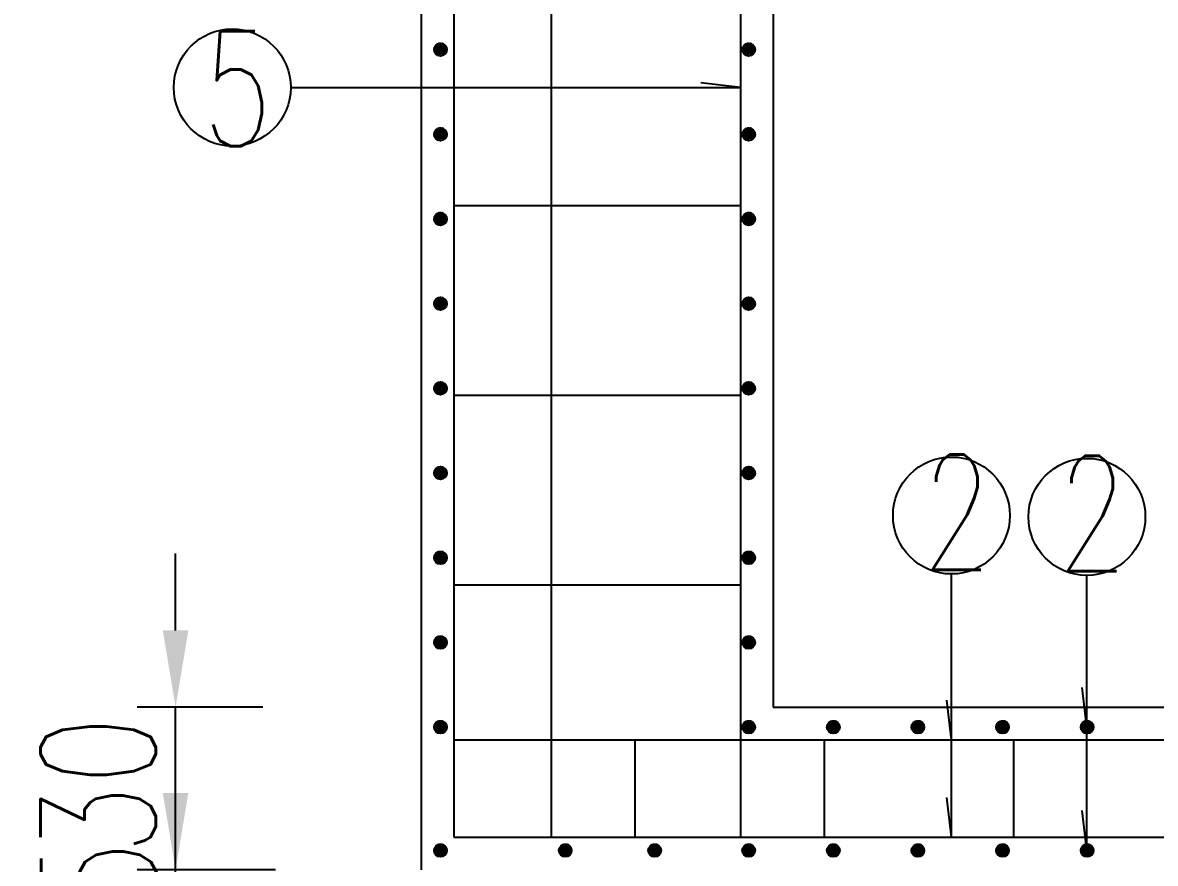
# Model space of a CAD drawing. Extents: x 5781 to 12795, y 1434 to 2653.
# Drawn here: x 8677.9 to 8707.39, y 1995.6 to 2017.48 of the extents above; entities that cross this region are included whole.
import ezdxf

# ---------------------------------------------------------------- set-up
doc = ezdxf.new("R2010")
doc.units = 0
doc.header["$LTSCALE"] = 5
doc.header["$PDMODE"] = 32
doc.header["$PDSIZE"] = 0.3
doc.layers.get('0').update_dxf_attribs({"linetype": 'CONTINUOUS'})
doc.layers.get('Defpoints').update_dxf_attribs({"linetype": 'CONTINUOUS'})
for name, color, linetype in [('尺寸标注', 4, 'CONTINUOUS'), ('文字字符', 7, 'CONTINUOUS'), ('补充', 1, 'CONTINUOUS')]:
    doc.layers.add(name, color=color, linetype=linetype)
doc.styles.get("Standard").update_dxf_attribs({"font": 'simplex1.shx', "width": 0.7, "bigfont": 'hztxt.shx'})
doc.dimstyles.new('比例1：25', dxfattribs={"dimtxt": 3, "dimasz": 2, "dimexe": 1, "dimexo": 1, "dimgap": 0.5, "dimtad": 1, "dimlfac": 2.5, "dimzin": 13, "dimdsep": 46, "dimtxsty": 'Standard', "dimcen": -0.09, "dimclrd": 256, "dimclre": 256, "dimclrt": 7, "dimaunit": 1, "dimadec": 0, "dimazin": 0, "dimtfac": 0.0005, "dimtix": 1, "dimtmove": 2, "dimatfit": 3, "dimfxl": 0, "dimtolj": 1, "dimtzin": 13, "dimarcsym": 0})

# ---------------------------------------------------------------- blocks, each defined once
blk = doc.blocks.new('*D1140')
at = {"layer": 'Defpoints', "color": 0, "ltscale": 0.5}
for p in [(8681.877, 1999.662), (8685.151, 1999.662), (8685.151, 1995.434)]:
    blk.add_point(p, dxfattribs=at)
at = {"layer": '尺寸标注', "lineweight": -2, "ltscale": 0.5}
for p, q in [((8681.877, 2001.662), (8681.877, 2003.662)), ((8684.151, 1999.662), (8680.877, 1999.662)), ((8681.877, 1995.434), (8681.877, 1999.662)), ((8684.151, 1995.434), (8680.877, 1995.434)), ((8681.877, 1993.434), (8681.877, 1991.434))]:
    blk.add_line(p, q, dxfattribs=at)
at = {"layer": '尺寸标注', "ltscale": 0.5}
for points in [[(8681.544, 2001.662), (8682.21, 2001.662), (8681.877, 1999.662)], [(8681.544, 1993.434), (8682.21, 1993.434), (8681.877, 1995.434)]]:
    blk.add_solid(points, dxfattribs=at)
at = {"layer": '尺寸标注', "color": 7, "ltscale": 0.5, "insert": (8679.864, 1997.634), "char_height": 3, "attachment_point": 5, "rotation": 90}
blk.add_mtext('\\A1;30', dxfattribs=at)
blk = doc.blocks.new('*D1141')
at = {"layer": 'Defpoints', "color": 0, "ltscale": 0.5}
for p in [(8681.877, 1995.434), (8685.479, 1995.434), (8685.479, 1993.32)]:
    blk.add_point(p, dxfattribs=at)
at = {"layer": '尺寸标注', "lineweight": -2, "ltscale": 0.5}
for p, q in [((8681.877, 1997.434), (8681.877, 1999.434)), ((8684.479, 1995.434), (8680.877, 1995.434)), ((8681.877, 1993.32), (8681.877, 1995.434)), ((8684.479, 1993.32), (8680.877, 1993.32)), ((8681.877, 1991.32), (8681.877, 1989.32))]:
    blk.add_line(p, q, dxfattribs=at)
at = {"layer": '尺寸标注', "ltscale": 0.5}
for points in [[(8681.544, 1997.434), (8682.21, 1997.434), (8681.877, 1995.434)], [(8681.544, 1991.32), (8682.21, 1991.32), (8681.877, 1993.32)]]:
    blk.add_solid(points, dxfattribs=at)
at = {"layer": '尺寸标注', "color": 7, "ltscale": 0.5, "insert": (8679.877, 1994.377), "char_height": 3, "attachment_point": 5, "rotation": 90}
blk.add_mtext('\\A1;15', dxfattribs=at)

msp = doc.modelspace()

# ---------------------------------------------------------------- hatches: boundary and pattern name
h = msp.add_hatch()
h.set_pattern_fill('EARTH', color=3, scale=0.112752, style=0)
h.set_pattern_definition([(180, (10196.23928, 2357.2073), (-0.02818791946, -0.02818791946), [0.0281879195, -0.0281879195]), (180, (10196.23928, 2357.19673), (-0.02818791946, -0.02818791946), [0.0281879195, -0.0281879195]), (180, (10196.23928, 2357.18616), (-0.02818791946, -0.02818791946), [0.0281879195, -0.0281879195]), (270, (10196.235756, 2357.182636), (0.02818791946, -0.02818791946), [0.0281879195, -0.0281879195]), (270, (10196.225185, 2357.182636), (0.02818791946, -0.02818791946), [0.0281879195, -0.0281879195]), (270, (10196.214615, 2357.182636), (0.02818791946, -0.02818791946), [0.0281879195, -0.0281879195])])
h.paths.add_polyline_path([(8688.6696, 2016.6431), (8688.7933, 2016.6431), (8688.7933, 2016.9386, 0.4474167), (8688.6078, 2016.7728, 0.2262272)])
h.paths.add_polyline_path([(8688.7933, 2016.6431), (8688.8797, 2016.6431, 0.2262272), (8688.9415, 2016.7728, 0.3817721), (8688.7933, 2016.9386)])
h = msp.add_hatch()
h.set_pattern_fill('BRICK', color=3, scale=0.451007, style=0)
h.set_pattern_definition([(180, (14700.51373, 3378.86266), (0, -0.1127516779), []), (270, (14700.51373, 3378.86266), (0.225503356, -1e-17), [0.112751678, -0.112751678]), (270, (14700.40097, 3378.86266), (0.225503356, -1e-17), [-0.112751678, 0.112751678])])
h.paths.add_polyline_path([(8688.9415, 2016.7728, 1.0000006), (8688.6078, 2016.7728, 1.0000006)])
h = msp.add_hatch()
h.set_pattern_fill('EARTH', color=3, scale=0.112752, style=0)
h.set_pattern_definition([(180, (10204.262937, 2357.2073), (-0.02818791946, -0.02818791946), [0.0281879195, -0.0281879195]), (180, (10204.262937, 2357.19673), (-0.02818791946, -0.02818791946), [0.0281879195, -0.0281879195]), (180, (10204.262937, 2357.18616), (-0.02818791946, -0.02818791946), [0.0281879195, -0.0281879195]), (270, (10204.259414, 2357.182636), (0.02818791946, -0.02818791946), [0.0281879195, -0.0281879195]), (270, (10204.248843, 2357.182636), (0.02818791946, -0.02818791946), [0.0281879195, -0.0281879195]), (270, (10204.238273, 2357.182636), (0.02818791946, -0.02818791946), [0.0281879195, -0.0281879195])])
h.paths.add_polyline_path([(8696.6933, 2016.6431), (8696.817, 2016.6431), (8696.817, 2016.9386, 0.4474167), (8696.6315, 2016.7728, 0.2262272)])
h.paths.add_polyline_path([(8696.817, 2016.6431), (8696.9034, 2016.6431, 0.2262272), (8696.9652, 2016.7728, 0.3817721), (8696.817, 2016.9386)])
h = msp.add_hatch()
h.set_pattern_fill('BRICK', color=3, scale=0.451007, style=0)
h.set_pattern_definition([(180, (14708.53738, 3378.86266), (0, -0.1127516779), []), (270, (14708.53738, 3378.86266), (0.225503356, -1e-17), [0.112751678, -0.112751678]), (270, (14708.42463, 3378.86266), (0.225503356, -1e-17), [-0.112751678, 0.112751678])])
h.paths.add_polyline_path([(8696.9652, 2016.7728, 1.0000006), (8696.6315, 2016.7728, 1.0000006)])
h = msp.add_hatch()
h.set_pattern_fill('EARTH', color=3, scale=0.112752, style=0)
h.set_pattern_definition([(180, (10196.23928, 2355.00371), (-0.02818791946, -0.02818791946), [0.0281879195, -0.0281879195]), (180, (10196.23928, 2354.99314), (-0.02818791946, -0.02818791946), [0.0281879195, -0.0281879195]), (180, (10196.23928, 2354.98257), (-0.02818791946, -0.02818791946), [0.0281879195, -0.0281879195]), (270, (10196.235756, 2354.979045), (0.02818791946, -0.02818791946), [0.0281879195, -0.0281879195]), (270, (10196.225185, 2354.979045), (0.02818791946, -0.02818791946), [0.0281879195, -0.0281879195]), (270, (10196.214615, 2354.979045), (0.02818791946, -0.02818791946), [0.0281879195, -0.0281879195])])
h.paths.add_polyline_path([(8688.6696, 2014.4395), (8688.7933, 2014.4395), (8688.7933, 2014.735, 0.4474167), (8688.6078, 2014.5692, 0.2262272)])
h.paths.add_polyline_path([(8688.7933, 2014.4395), (8688.8797, 2014.4395, 0.2262272), (8688.9415, 2014.5692, 0.3817721), (8688.7933, 2014.735)])
h = msp.add_hatch()
h.set_pattern_fill('BRICK', color=3, scale=0.451007, style=0)
h.set_pattern_definition([(180, (14700.51373, 3376.65907), (0, -0.1127516779), []), (270, (14700.51373, 3376.65907), (0.225503356, -1e-17), [0.112751678, -0.112751678]), (270, (14700.40097, 3376.65907), (0.225503356, -1e-17), [-0.112751678, 0.112751678])])
h.paths.add_polyline_path([(8688.9415, 2014.5692, 1.0000006), (8688.6078, 2014.5692, 1.0000006)])
h = msp.add_hatch()
h.set_pattern_fill('EARTH', color=3, scale=0.112752, style=0)
h.set_pattern_definition([(180, (10204.262937, 2355.00371), (-0.02818791946, -0.02818791946), [0.0281879195, -0.0281879195]), (180, (10204.262937, 2354.99314), (-0.02818791946, -0.02818791946), [0.0281879195, -0.0281879195]), (180, (10204.262937, 2354.98257), (-0.02818791946, -0.02818791946), [0.0281879195, -0.0281879195]), (270, (10204.259414, 2354.979045), (0.02818791946, -0.02818791946), [0.0281879195, -0.0281879195]), (270, (10204.248843, 2354.979045), (0.02818791946, -0.02818791946), [0.0281879195, -0.0281879195]), (270, (10204.238273, 2354.979045), (0.02818791946, -0.02818791946), [0.0281879195, -0.0281879195])])
h.paths.add_polyline_path([(8696.6933, 2014.4395), (8696.817, 2014.4395), (8696.817, 2014.735, 0.4474167), (8696.6315, 2014.5692, 0.2262272)])
h.paths.add_polyline_path([(8696.817, 2014.4395), (8696.9034, 2014.4395, 0.2262272), (8696.9652, 2014.5692, 0.3817721), (8696.817, 2014.735)])
h = msp.add_hatch()
h.set_pattern_fill('BRICK', color=3, scale=0.451007, style=0)
h.set_pattern_definition([(180, (14708.53738, 3376.65907), (0, -0.1127516779), []), (270, (14708.53738, 3376.65907), (0.225503356, -1e-17), [0.112751678, -0.112751678]), (270, (14708.42463, 3376.65907), (0.225503356, -1e-17), [-0.112751678, 0.112751678])])
h.paths.add_polyline_path([(8696.9652, 2014.5692, 1.0000006), (8696.6315, 2014.5692, 1.0000006)])
h = msp.add_hatch()
h.set_pattern_fill('EARTH', color=3, scale=0.112752, style=0)
h.set_pattern_definition([(180, (10196.23928, 2352.80012), (-0.02818791946, -0.02818791946), [0.0281879195, -0.0281879195]), (180, (10196.23928, 2352.789549), (-0.02818791946, -0.02818791946), [0.0281879195, -0.0281879195]), (180, (10196.23928, 2352.778978), (-0.02818791946, -0.02818791946), [0.0281879195, -0.0281879195]), (270, (10196.235756, 2352.775455), (0.02818791946, -0.02818791946), [0.0281879195, -0.0281879195]), (270, (10196.225185, 2352.775455), (0.02818791946, -0.02818791946), [0.0281879195, -0.0281879195]), (270, (10196.214615, 2352.775455), (0.02818791946, -0.02818791946), [0.0281879195, -0.0281879195])])
h.paths.add_polyline_path([(8688.6696, 2012.2359), (8688.7933, 2012.2359), (8688.7933, 2012.5314, 0.4474167), (8688.6078, 2012.3656, 0.2262272)])
h.paths.add_polyline_path([(8688.7933, 2012.2359), (8688.8797, 2012.2359, 0.2262272), (8688.9415, 2012.3656, 0.3817721), (8688.7933, 2012.5314)])
h = msp.add_hatch()
h.set_pattern_fill('BRICK', color=3, scale=0.451007, style=0)
h.set_pattern_definition([(180, (14700.51373, 3374.45547), (0, -0.1127516779), []), (270, (14700.51373, 3374.45547), (0.225503356, -1e-17), [0.112751678, -0.112751678]), (270, (14700.40097, 3374.45547), (0.225503356, -1e-17), [-0.112751678, 0.112751678])])
h.paths.add_polyline_path([(8688.9415, 2012.3656, 1.0000006), (8688.6078, 2012.3656, 1.0000006)])
h = msp.add_hatch()
h.set_pattern_fill('EARTH', color=3, scale=0.112752, style=0)
h.set_pattern_definition([(180, (10204.262937, 2352.80012), (-0.02818791946, -0.02818791946), [0.0281879195, -0.0281879195]), (180, (10204.262937, 2352.789549), (-0.02818791946, -0.02818791946), [0.0281879195, -0.0281879195]), (180, (10204.262937, 2352.778978), (-0.02818791946, -0.02818791946), [0.0281879195, -0.0281879195]), (270, (10204.259414, 2352.775455), (0.02818791946, -0.02818791946), [0.0281879195, -0.0281879195]), (270, (10204.248843, 2352.775455), (0.02818791946, -0.02818791946), [0.0281879195, -0.0281879195]), (270, (10204.238273, 2352.775455), (0.02818791946, -0.02818791946), [0.0281879195, -0.0281879195])])
h.paths.add_polyline_path([(8696.6933, 2012.2359), (8696.817, 2012.2359), (8696.817, 2012.5314, 0.4474167), (8696.6315, 2012.3656, 0.2262272)])
h.paths.add_polyline_path([(8696.817, 2012.2359), (8696.9034, 2012.2359, 0.2262272), (8696.9652, 2012.3656, 0.3817721), (8696.817, 2012.5314)])
h = msp.add_hatch()
h.set_pattern_fill('BRICK', color=3, scale=0.451007, style=0)
h.set_pattern_definition([(180, (14708.53738, 3374.45547), (0, -0.1127516779), []), (270, (14708.53738, 3374.45547), (0.225503356, -1e-17), [0.112751678, -0.112751678]), (270, (14708.42463, 3374.45547), (0.225503356, -1e-17), [-0.112751678, 0.112751678])])
h.paths.add_polyline_path([(8696.9652, 2012.3656, 1.0000006), (8696.6315, 2012.3656, 1.0000006)])
h = msp.add_hatch()
h.set_pattern_fill('EARTH', color=3, scale=0.112752, style=0)
h.set_pattern_definition([(180, (10196.23928, 2350.596528), (-0.02818791946, -0.02818791946), [0.0281879195, -0.0281879195]), (180, (10196.23928, 2350.585958), (-0.02818791946, -0.02818791946), [0.0281879195, -0.0281879195]), (180, (10196.23928, 2350.575387), (-0.02818791946, -0.02818791946), [0.0281879195, -0.0281879195]), (270, (10196.235756, 2350.571864), (0.02818791946, -0.02818791946), [0.0281879195, -0.0281879195]), (270, (10196.225185, 2350.571864), (0.02818791946, -0.02818791946), [0.0281879195, -0.0281879195]), (270, (10196.214615, 2350.571864), (0.02818791946, -0.02818791946), [0.0281879195, -0.0281879195])])
h.paths.add_polyline_path([(8688.6696, 2010.0323), (8688.7933, 2010.0323), (8688.7933, 2010.3278, 0.4474167), (8688.6078, 2010.162, 0.2262272)])
h.paths.add_polyline_path([(8688.7933, 2010.0323), (8688.8797, 2010.0323, 0.2262272), (8688.9415, 2010.162, 0.3817721), (8688.7933, 2010.3278)])
h = msp.add_hatch()
h.set_pattern_fill('BRICK', color=3, scale=0.451007, style=0)
h.set_pattern_definition([(180, (14700.51373, 3372.25188), (0, -0.1127516779), []), (270, (14700.51373, 3372.25188), (0.225503356, -1e-17), [0.112751678, -0.112751678]), (270, (14700.40097, 3372.25188), (0.225503356, -1e-17), [-0.112751678, 0.112751678])])
h.paths.add_polyline_path([(8688.9415, 2010.162, 1.0000006), (8688.6078, 2010.162, 1.0000006)])
h = msp.add_hatch()
h.set_pattern_fill('EARTH', color=3, scale=0.112752, style=0)
h.set_pattern_definition([(180, (10204.262937, 2350.596528), (-0.02818791946, -0.02818791946), [0.0281879195, -0.0281879195]), (180, (10204.262937, 2350.585958), (-0.02818791946, -0.02818791946), [0.0281879195, -0.0281879195]), (180, (10204.262937, 2350.575387), (-0.02818791946, -0.02818791946), [0.0281879195, -0.0281879195]), (270, (10204.259414, 2350.571864), (0.02818791946, -0.02818791946), [0.0281879195, -0.0281879195]), (270, (10204.248843, 2350.571864), (0.02818791946, -0.02818791946), [0.0281879195, -0.0281879195]), (270, (10204.238273, 2350.571864), (0.02818791946, -0.02818791946), [0.0281879195, -0.0281879195])])
h.paths.add_polyline_path([(8696.6933, 2010.0323), (8696.817, 2010.0323), (8696.817, 2010.3278, 0.4474167), (8696.6315, 2010.162, 0.2262272)])
h.paths.add_polyline_path([(8696.817, 2010.0323), (8696.9034, 2010.0323, 0.2262272), (8696.9652, 2010.162, 0.3817721), (8696.817, 2010.3278)])
h = msp.add_hatch()
h.set_pattern_fill('BRICK', color=3, scale=0.451007, style=0)
h.set_pattern_definition([(180, (14708.53738, 3372.25188), (0, -0.1127516779), []), (270, (14708.53738, 3372.25188), (0.225503356, -1e-17), [0.112751678, -0.112751678]), (270, (14708.42463, 3372.25188), (0.225503356, -1e-17), [-0.112751678, 0.112751678])])
h.paths.add_polyline_path([(8696.9652, 2010.162, 1.0000006), (8696.6315, 2010.162, 1.0000006)])
h = msp.add_hatch()
h.set_pattern_fill('EARTH', color=3, scale=0.112752, style=0)
h.set_pattern_definition([(180, (10196.23928, 2348.392938), (-0.02818791946, -0.02818791946), [0.0281879195, -0.0281879195]), (180, (10196.23928, 2348.382367), (-0.02818791946, -0.02818791946), [0.0281879195, -0.0281879195]), (180, (10196.23928, 2348.371797), (-0.02818791946, -0.02818791946), [0.0281879195, -0.0281879195]), (270, (10196.235756, 2348.368273), (0.02818791946, -0.02818791946), [0.0281879195, -0.0281879195]), (270, (10196.225185, 2348.368273), (0.02818791946, -0.02818791946), [0.0281879195, -0.0281879195]), (270, (10196.214615, 2348.368273), (0.02818791946, -0.02818791946), [0.0281879195, -0.0281879195])])
h.paths.add_polyline_path([(8688.6696, 2007.8287), (8688.7933, 2007.8287), (8688.7933, 2008.1242, 0.4474167), (8688.6078, 2007.9584, 0.2262272)])
h.paths.add_polyline_path([(8688.7933, 2007.8287), (8688.8797, 2007.8287, 0.2262272), (8688.9415, 2007.9584, 0.3817721), (8688.7933, 2008.1242)])
h = msp.add_hatch()
h.set_pattern_fill('BRICK', color=3, scale=0.451007, style=0)
h.set_pattern_definition([(180, (14700.51373, 3370.04829), (0, -0.1127516779), []), (270, (14700.51373, 3370.0483), (0.225503356, -1e-17), [0.112751678, -0.112751678]), (270, (14700.40097, 3370.0483), (0.225503356, -1e-17), [-0.112751678, 0.112751678])])
h.paths.add_polyline_path([(8688.9415, 2007.9584, 1.0000006), (8688.6078, 2007.9584, 1.0000006)])
h = msp.add_hatch()
h.set_pattern_fill('EARTH', color=3, scale=0.112752, style=0)
h.set_pattern_definition([(180, (10204.262937, 2348.392938), (-0.02818791946, -0.02818791946), [0.0281879195, -0.0281879195]), (180, (10204.262937, 2348.382367), (-0.02818791946, -0.02818791946), [0.0281879195, -0.0281879195]), (180, (10204.262937, 2348.371797), (-0.02818791946, -0.02818791946), [0.0281879195, -0.0281879195]), (270, (10204.259414, 2348.368273), (0.02818791946, -0.02818791946), [0.0281879195, -0.0281879195]), (270, (10204.248843, 2348.368273), (0.02818791946, -0.02818791946), [0.0281879195, -0.0281879195]), (270, (10204.238273, 2348.368273), (0.02818791946, -0.02818791946), [0.0281879195, -0.0281879195])])
h.paths.add_polyline_path([(8696.6933, 2007.8287), (8696.817, 2007.8287), (8696.817, 2008.1242, 0.4474167), (8696.6315, 2007.9584, 0.2262272)])
h.paths.add_polyline_path([(8696.817, 2007.8287), (8696.9034, 2007.8287, 0.2262272), (8696.9652, 2007.9584, 0.3817721), (8696.817, 2008.1242)])
h = msp.add_hatch()
h.set_pattern_fill('BRICK', color=3, scale=0.451007, style=0)
h.set_pattern_definition([(180, (14708.53738, 3370.04829), (0, -0.1127516779), []), (270, (14708.53738, 3370.0483), (0.225503356, -1e-17), [0.112751678, -0.112751678]), (270, (14708.42463, 3370.0483), (0.225503356, -1e-17), [-0.112751678, 0.112751678])])
h.paths.add_polyline_path([(8696.9652, 2007.9584, 1.0000006), (8696.6315, 2007.9584, 1.0000006)])
h = msp.add_hatch()
h.set_pattern_fill('EARTH', color=3, scale=0.112752, style=0)
h.set_pattern_definition([(180, (10196.23928, 2346.189347), (-0.02818791946, -0.02818791946), [0.0281879195, -0.0281879195]), (180, (10196.23928, 2346.178777), (-0.02818791946, -0.02818791946), [0.0281879195, -0.0281879195]), (180, (10196.23928, 2346.168206), (-0.02818791946, -0.02818791946), [0.0281879195, -0.0281879195]), (270, (10196.235756, 2346.164683), (0.02818791946, -0.02818791946), [0.0281879195, -0.0281879195]), (270, (10196.225185, 2346.164683), (0.02818791946, -0.02818791946), [0.0281879195, -0.0281879195]), (270, (10196.214615, 2346.164683), (0.02818791946, -0.02818791946), [0.0281879195, -0.0281879195])])
h.paths.add_polyline_path([(8688.6696, 2005.6252), (8688.7933, 2005.6252), (8688.7933, 2005.9207, 0.4474167), (8688.6078, 2005.7548, 0.2262272)])
h.paths.add_polyline_path([(8688.7933, 2005.6252), (8688.8797, 2005.6252, 0.2262272), (8688.9415, 2005.7548, 0.3817721), (8688.7933, 2005.9207)])
h = msp.add_hatch()
h.set_pattern_fill('BRICK', color=3, scale=0.451007, style=0)
h.set_pattern_definition([(180, (14700.51373, 3367.8447), (0, -0.1127516779), []), (270, (14700.51373, 3367.8447), (0.225503356, -1e-17), [0.112751678, -0.112751678]), (270, (14700.40097, 3367.8447), (0.225503356, -1e-17), [-0.112751678, 0.112751678])])
h.paths.add_polyline_path([(8688.9415, 2005.7548, 1.0000006), (8688.6078, 2005.7548, 1.0000006)])
h = msp.add_hatch()
h.set_pattern_fill('EARTH', color=3, scale=0.112752, style=0)
h.set_pattern_definition([(180, (10204.262937, 2346.189347), (-0.02818791946, -0.02818791946), [0.0281879195, -0.0281879195]), (180, (10204.262937, 2346.178777), (-0.02818791946, -0.02818791946), [0.0281879195, -0.0281879195]), (180, (10204.262937, 2346.168206), (-0.02818791946, -0.02818791946), [0.0281879195, -0.0281879195]), (270, (10204.259414, 2346.164683), (0.02818791946, -0.02818791946), [0.0281879195, -0.0281879195]), (270, (10204.248843, 2346.164683), (0.02818791946, -0.02818791946), [0.0281879195, -0.0281879195]), (270, (10204.238273, 2346.164683), (0.02818791946, -0.02818791946), [0.0281879195, -0.0281879195])])
h.paths.add_polyline_path([(8696.6933, 2005.6252), (8696.817, 2005.6252), (8696.817, 2005.9207, 0.4474167), (8696.6315, 2005.7548, 0.2262272)])
h.paths.add_polyline_path([(8696.817, 2005.6252), (8696.9034, 2005.6252, 0.2262272), (8696.9652, 2005.7548, 0.3817721), (8696.817, 2005.9207)])
h = msp.add_hatch()
h.set_pattern_fill('BRICK', color=3, scale=0.451007, style=0)
h.set_pattern_definition([(180, (14708.53738, 3367.8447), (0, -0.1127516779), []), (270, (14708.53738, 3367.8447), (0.225503356, -1e-17), [0.112751678, -0.112751678]), (270, (14708.42463, 3367.8447), (0.225503356, -1e-17), [-0.112751678, 0.112751678])])
h.paths.add_polyline_path([(8696.9652, 2005.7548, 1.0000006), (8696.6315, 2005.7548, 1.0000006)])
h = msp.add_hatch()
h.set_pattern_fill('EARTH', color=3, scale=0.112752, style=0)
h.set_pattern_definition([(180, (10196.23928, 2343.985757), (-0.02818791946, -0.02818791946), [0.0281879195, -0.0281879195]), (180, (10196.23928, 2343.975186), (-0.02818791946, -0.02818791946), [0.0281879195, -0.0281879195]), (180, (10196.23928, 2343.964616), (-0.02818791946, -0.02818791946), [0.0281879195, -0.0281879195]), (270, (10196.235756, 2343.961092), (0.02818791946, -0.02818791946), [0.0281879195, -0.0281879195]), (270, (10196.225185, 2343.961092), (0.02818791946, -0.02818791946), [0.0281879195, -0.0281879195]), (270, (10196.214615, 2343.961092), (0.02818791946, -0.02818791946), [0.0281879195, -0.0281879195])])
h.paths.add_polyline_path([(8688.6696, 2003.4216), (8688.7933, 2003.4216), (8688.7933, 2003.7171, 0.4474167), (8688.6078, 2003.5512, 0.2262272)])
h.paths.add_polyline_path([(8688.7933, 2003.4216), (8688.8797, 2003.4216, 0.2262272), (8688.9415, 2003.5512, 0.3817721), (8688.7933, 2003.7171)])
h = msp.add_hatch()
h.set_pattern_fill('BRICK', color=3, scale=0.451007, style=0)
h.set_pattern_definition([(180, (14700.51373, 3365.64111), (0, -0.1127516779), []), (270, (14700.51373, 3365.64111), (0.225503356, -1e-17), [0.112751678, -0.112751678]), (270, (14700.40097, 3365.64111), (0.225503356, -1e-17), [-0.112751678, 0.112751678])])
h.paths.add_polyline_path([(8688.9415, 2003.5512, 1.0000006), (8688.6078, 2003.5512, 1.0000006)])
h = msp.add_hatch()
h.set_pattern_fill('EARTH', color=3, scale=0.112752, style=0)
h.set_pattern_definition([(180, (10204.262937, 2343.985757), (-0.02818791946, -0.02818791946), [0.0281879195, -0.0281879195]), (180, (10204.262937, 2343.975186), (-0.02818791946, -0.02818791946), [0.0281879195, -0.0281879195]), (180, (10204.262937, 2343.964616), (-0.02818791946, -0.02818791946), [0.0281879195, -0.0281879195]), (270, (10204.259414, 2343.961092), (0.02818791946, -0.02818791946), [0.0281879195, -0.0281879195]), (270, (10204.248843, 2343.961092), (0.02818791946, -0.02818791946), [0.0281879195, -0.0281879195]), (270, (10204.238273, 2343.961092), (0.02818791946, -0.02818791946), [0.0281879195, -0.0281879195])])
h.paths.add_polyline_path([(8696.6933, 2003.4216), (8696.817, 2003.4216), (8696.817, 2003.7171, 0.4474167), (8696.6315, 2003.5512, 0.2262272)])
h.paths.add_polyline_path([(8696.817, 2003.4216), (8696.9034, 2003.4216, 0.2262272), (8696.9652, 2003.5512, 0.3817721), (8696.817, 2003.7171)])
h = msp.add_hatch()
h.set_pattern_fill('BRICK', color=3, scale=0.451007, style=0)
h.set_pattern_definition([(180, (14708.53738, 3365.64111), (0, -0.1127516779), []), (270, (14708.53738, 3365.64111), (0.225503356, -1e-17), [0.112751678, -0.112751678]), (270, (14708.42463, 3365.64111), (0.225503356, -1e-17), [-0.112751678, 0.112751678])])
h.paths.add_polyline_path([(8696.9652, 2003.5512, 1.0000006), (8696.6315, 2003.5512, 1.0000006)])
h = msp.add_hatch()
h.set_pattern_fill('EARTH', color=3, scale=0.112752, style=0)
h.set_pattern_definition([(180, (10196.23928, 2341.782166), (-0.02818791946, -0.02818791946), [0.0281879195, -0.0281879195]), (180, (10196.23928, 2341.771595), (-0.02818791946, -0.02818791946), [0.0281879195, -0.0281879195]), (180, (10196.23928, 2341.761025), (-0.02818791946, -0.02818791946), [0.0281879195, -0.0281879195]), (270, (10196.235756, 2341.757502), (0.02818791946, -0.02818791946), [0.0281879195, -0.0281879195]), (270, (10196.225185, 2341.757502), (0.02818791946, -0.02818791946), [0.0281879195, -0.0281879195]), (270, (10196.214615, 2341.757502), (0.02818791946, -0.02818791946), [0.0281879195, -0.0281879195])])
h.paths.add_polyline_path([(8688.6696, 2001.218), (8688.7933, 2001.218), (8688.7933, 2001.5135, 0.4474167), (8688.6078, 2001.3476, 0.2262272)])
h.paths.add_polyline_path([(8688.7933, 2001.218), (8688.8797, 2001.218, 0.2262272), (8688.9415, 2001.3476, 0.3817721), (8688.7933, 2001.5135)])
h = msp.add_hatch()
h.set_pattern_fill('BRICK', color=3, scale=0.451007, style=0)
h.set_pattern_definition([(180, (14700.51373, 3363.43752), (0, -0.1127516779), []), (270, (14700.51373, 3363.43752), (0.225503356, -1e-17), [0.112751678, -0.112751678]), (270, (14700.40097, 3363.43752), (0.225503356, -1e-17), [-0.112751678, 0.112751678])])
h.paths.add_polyline_path([(8688.9415, 2001.3476, 1.0000006), (8688.6078, 2001.3476, 1.0000006)])
h = msp.add_hatch()
h.set_pattern_fill('EARTH', color=3, scale=0.112752, style=0)
h.set_pattern_definition([(180, (10204.262937, 2341.782166), (-0.02818791946, -0.02818791946), [0.0281879195, -0.0281879195]), (180, (10204.262937, 2341.771595), (-0.02818791946, -0.02818791946), [0.0281879195, -0.0281879195]), (180, (10204.262937, 2341.761025), (-0.02818791946, -0.02818791946), [0.0281879195, -0.0281879195]), (270, (10204.259414, 2341.757502), (0.02818791946, -0.02818791946), [0.0281879195, -0.0281879195]), (270, (10204.248843, 2341.757502), (0.02818791946, -0.02818791946), [0.0281879195, -0.0281879195]), (270, (10204.238273, 2341.757502), (0.02818791946, -0.02818791946), [0.0281879195, -0.0281879195])])
h.paths.add_polyline_path([(8696.6933, 2001.218), (8696.817, 2001.218), (8696.817, 2001.5135, 0.4474167), (8696.6315, 2001.3476, 0.2262272)])
h.paths.add_polyline_path([(8696.817, 2001.218), (8696.9034, 2001.218, 0.2262272), (8696.9652, 2001.3476, 0.3817721), (8696.817, 2001.5135)])
h = msp.add_hatch()
h.set_pattern_fill('BRICK', color=3, scale=0.451007, style=0)
h.set_pattern_definition([(180, (14708.53738, 3363.43752), (0, -0.1127516779), []), (270, (14708.53738, 3363.43752), (0.225503356, -1e-17), [0.112751678, -0.112751678]), (270, (14708.42463, 3363.43752), (0.225503356, -1e-17), [-0.112751678, 0.112751678])])
h.paths.add_polyline_path([(8696.9652, 2001.3476, 1.0000006), (8696.6315, 2001.3476, 1.0000006)])
h = msp.add_hatch()
h.set_pattern_fill('EARTH', color=3, scale=0.112752, style=0)
h.set_pattern_definition([(180, (10196.23928, 2339.578575), (-0.02818791946, -0.02818791946), [0.0281879195, -0.0281879195]), (180, (10196.23928, 2339.568005), (-0.02818791946, -0.02818791946), [0.0281879195, -0.0281879195]), (180, (10196.23928, 2339.557434), (-0.02818791946, -0.02818791946), [0.0281879195, -0.0281879195]), (270, (10196.235756, 2339.55391), (0.02818791946, -0.02818791946), [0.0281879195, -0.0281879195]), (270, (10196.225185, 2339.55391), (0.02818791946, -0.02818791946), [0.0281879195, -0.0281879195]), (270, (10196.214615, 2339.55391), (0.02818791946, -0.02818791946), [0.0281879195, -0.0281879195])])
h.paths.add_polyline_path([(8688.6696, 1999.0144), (8688.7933, 1999.0144), (8688.7933, 1999.3099, 0.4474167), (8688.6078, 1999.1441, 0.2262272)])
h.paths.add_polyline_path([(8688.7933, 1999.0144), (8688.8797, 1999.0144, 0.2262272), (8688.9415, 1999.1441, 0.3817721), (8688.7933, 1999.3099)])
h = msp.add_hatch()
h.set_pattern_fill('BRICK', color=3, scale=0.451007, style=0)
h.set_pattern_definition([(180, (14700.51373, 3361.23393), (0, -0.1127516779), []), (270, (14700.51373, 3361.23393), (0.225503356, -1e-17), [0.112751678, -0.112751678]), (270, (14700.40097, 3361.23393), (0.225503356, -1e-17), [-0.112751678, 0.112751678])])
h.paths.add_polyline_path([(8688.9415, 1999.1441, 1.0000006), (8688.6078, 1999.1441, 1.0000006)])
h = msp.add_hatch()
h.set_pattern_fill('EARTH', color=3, scale=0.112752, style=0)
h.set_pattern_definition([(180, (10204.262937, 2339.578575), (-0.02818791946, -0.02818791946), [0.0281879195, -0.0281879195]), (180, (10204.262937, 2339.568005), (-0.02818791946, -0.02818791946), [0.0281879195, -0.0281879195]), (180, (10204.262937, 2339.557434), (-0.02818791946, -0.02818791946), [0.0281879195, -0.0281879195]), (270, (10204.259414, 2339.55391), (0.02818791946, -0.02818791946), [0.0281879195, -0.0281879195]), (270, (10204.248843, 2339.55391), (0.02818791946, -0.02818791946), [0.0281879195, -0.0281879195]), (270, (10204.238273, 2339.55391), (0.02818791946, -0.02818791946), [0.0281879195, -0.0281879195])])
h.paths.add_polyline_path([(8696.6933, 1999.0144), (8696.817, 1999.0144), (8696.817, 1999.3099, 0.4474167), (8696.6315, 1999.1441, 0.2262272)])
h.paths.add_polyline_path([(8696.817, 1999.0144), (8696.9034, 1999.0144, 0.2262272), (8696.9652, 1999.1441, 0.3817721), (8696.817, 1999.3099)])
h = msp.add_hatch()
h.set_pattern_fill('BRICK', color=3, scale=0.451007, style=0)
h.set_pattern_definition([(180, (14708.53738, 3361.23393), (0, -0.1127516779), []), (270, (14708.53738, 3361.23393), (0.225503356, -1e-17), [0.112751678, -0.112751678]), (270, (14708.42463, 3361.23393), (0.225503356, -1e-17), [-0.112751678, 0.112751678])])
h.paths.add_polyline_path([(8696.9652, 1999.1441, 1.0000006), (8696.6315, 1999.1441, 1.0000006)])
h = msp.add_hatch()
h.set_pattern_fill('EARTH', color=3, scale=0.112752, style=0)
h.set_pattern_definition([(180, (10206.466528, 2339.578575), (-0.02818791946, -0.02818791946), [0.0281879195, -0.0281879195]), (180, (10206.466528, 2339.568005), (-0.02818791946, -0.02818791946), [0.0281879195, -0.0281879195]), (180, (10206.466528, 2339.557434), (-0.02818791946, -0.02818791946), [0.0281879195, -0.0281879195]), (270, (10206.463004, 2339.55391), (0.02818791946, -0.02818791946), [0.0281879195, -0.0281879195]), (270, (10206.452434, 2339.55391), (0.02818791946, -0.02818791946), [0.0281879195, -0.0281879195]), (270, (10206.441863, 2339.55391), (0.02818791946, -0.02818791946), [0.0281879195, -0.0281879195])])
h.paths.add_polyline_path([(8698.8969, 1999.0144), (8699.0206, 1999.0144), (8699.0206, 1999.3099, 0.4474167), (8698.835, 1999.1441, 0.2262272)])
h.paths.add_polyline_path([(8699.0206, 1999.0144), (8699.107, 1999.0144, 0.2262272), (8699.1688, 1999.1441, 0.3817721), (8699.0206, 1999.3099)])
h = msp.add_hatch()
h.set_pattern_fill('BRICK', color=3, scale=0.451007, style=0)
h.set_pattern_definition([(180, (14710.74097, 3361.23393), (0, -0.1127516779), []), (270, (14710.74097, 3361.23393), (0.225503356, -1e-17), [0.112751678, -0.112751678]), (270, (14710.62822, 3361.23393), (0.225503356, -1e-17), [-0.112751678, 0.112751678])])
h.paths.add_polyline_path([(8699.1688, 1999.1441, 1.0000006), (8698.835, 1999.1441, 1.0000006)])
h = msp.add_hatch()
h.set_pattern_fill('EARTH', color=3, scale=0.112752, style=0)
h.set_pattern_definition([(180, (10208.670118, 2339.578575), (-0.02818791946, -0.02818791946), [0.0281879195, -0.0281879195]), (180, (10208.670118, 2339.568005), (-0.02818791946, -0.02818791946), [0.0281879195, -0.0281879195]), (180, (10208.670118, 2339.557434), (-0.02818791946, -0.02818791946), [0.0281879195, -0.0281879195]), (270, (10208.666595, 2339.55391), (0.02818791946, -0.02818791946), [0.0281879195, -0.0281879195]), (270, (10208.656024, 2339.55391), (0.02818791946, -0.02818791946), [0.0281879195, -0.0281879195]), (270, (10208.645454, 2339.55391), (0.02818791946, -0.02818791946), [0.0281879195, -0.0281879195])])
h.paths.add_polyline_path([(8701.1005, 1999.0144), (8701.2242, 1999.0144), (8701.2242, 1999.3099, 0.4474167), (8701.0386, 1999.1441, 0.2262272)])
h.paths.add_polyline_path([(8701.2242, 1999.0144), (8701.3105, 1999.0144, 0.2262272), (8701.3724, 1999.1441, 0.3817721), (8701.2242, 1999.3099)])
h = msp.add_hatch()
h.set_pattern_fill('BRICK', color=3, scale=0.451007, style=0)
h.set_pattern_definition([(180, (14712.94457, 3361.23393), (0, -0.1127516779), []), (270, (14712.94457, 3361.23393), (0.225503356, -1e-17), [0.112751678, -0.112751678]), (270, (14712.83181, 3361.23393), (0.225503356, -1e-17), [-0.112751678, 0.112751678])])
h.paths.add_polyline_path([(8701.3724, 1999.1441, 1.0000006), (8701.0386, 1999.1441, 1.0000006)])
h = msp.add_hatch()
h.set_pattern_fill('EARTH', color=3, scale=0.112752, style=0)
h.set_pattern_definition([(180, (10210.87371, 2339.578575), (-0.02818791946, -0.02818791946), [0.0281879195, -0.0281879195]), (180, (10210.87371, 2339.568005), (-0.02818791946, -0.02818791946), [0.0281879195, -0.0281879195]), (180, (10210.87371, 2339.557434), (-0.02818791946, -0.02818791946), [0.0281879195, -0.0281879195]), (270, (10210.870185, 2339.55391), (0.02818791946, -0.02818791946), [0.0281879195, -0.0281879195]), (270, (10210.859615, 2339.55391), (0.02818791946, -0.02818791946), [0.0281879195, -0.0281879195]), (270, (10210.849044, 2339.55391), (0.02818791946, -0.02818791946), [0.0281879195, -0.0281879195])])
h.paths.add_polyline_path([(8703.3041, 1999.0144), (8703.4277, 1999.0144), (8703.4277, 1999.3099, 0.4474167), (8703.2422, 1999.1441, 0.2262272)])
h.paths.add_polyline_path([(8703.4277, 1999.0144), (8703.5141, 1999.0144, 0.2262272), (8703.576, 1999.1441, 0.3817721), (8703.4277, 1999.3099)])
h = msp.add_hatch()
h.set_pattern_fill('BRICK', color=3, scale=0.451007, style=0)
h.set_pattern_definition([(180, (14715.14816, 3361.23393), (0, -0.1127516779), []), (270, (14715.14816, 3361.23393), (0.225503356, -1e-17), [0.112751678, -0.112751678]), (270, (14715.0354, 3361.23393), (0.225503356, -1e-17), [-0.112751678, 0.112751678])])
h.paths.add_polyline_path([(8703.576, 1999.1441, 1.0000006), (8703.2422, 1999.1441, 1.0000006)])
h = msp.add_hatch()
h.set_pattern_fill('EARTH', color=3, scale=0.112752, style=0)
h.set_pattern_definition([(180, (10213.0773, 2339.578575), (-0.02818791946, -0.02818791946), [0.0281879195, -0.0281879195]), (180, (10213.0773, 2339.568005), (-0.02818791946, -0.02818791946), [0.0281879195, -0.0281879195]), (180, (10213.0773, 2339.557434), (-0.02818791946, -0.02818791946), [0.0281879195, -0.0281879195]), (270, (10213.073776, 2339.55391), (0.02818791946, -0.02818791946), [0.0281879195, -0.0281879195]), (270, (10213.063206, 2339.55391), (0.02818791946, -0.02818791946), [0.0281879195, -0.0281879195]), (270, (10213.052635, 2339.55391), (0.02818791946, -0.02818791946), [0.0281879195, -0.0281879195])])
h.paths.add_polyline_path([(8705.5076, 1999.0144), (8705.6313, 1999.0144), (8705.6313, 1999.3099, 0.4474167), (8705.4458, 1999.1441, 0.2262272)])
h.paths.add_polyline_path([(8705.6313, 1999.0144), (8705.7177, 1999.0144, 0.2262272), (8705.7796, 1999.1441, 0.3817721), (8705.6313, 1999.3099)])
h = msp.add_hatch()
h.set_pattern_fill('BRICK', color=3, scale=0.451007, style=0)
h.set_pattern_definition([(180, (14717.35175, 3361.23393), (0, -0.1127516779), []), (270, (14717.35175, 3361.23393), (0.225503356, -1e-17), [0.112751678, -0.112751678]), (270, (14717.239, 3361.23393), (0.225503356, -1e-17), [-0.112751678, 0.112751678])])
h.paths.add_polyline_path([(8705.7796, 1999.1441, 1.0000006), (8705.4458, 1999.1441, 1.0000006)])
h = msp.add_hatch()
h.set_pattern_fill('EARTH', color=3, scale=0.112752, style=0)
h.set_pattern_definition([(180, (10196.23928, 2336.366622), (-0.02818791946, -0.02818791946), [0.0281879195, -0.0281879195]), (180, (10196.23928, 2336.356052), (-0.02818791946, -0.02818791946), [0.0281879195, -0.0281879195]), (180, (10196.23928, 2336.34548), (-0.02818791946, -0.02818791946), [0.0281879195, -0.0281879195]), (270, (10196.235756, 2336.341958), (0.02818791946, -0.02818791946), [0.0281879195, -0.0281879195]), (270, (10196.225185, 2336.341958), (0.02818791946, -0.02818791946), [0.0281879195, -0.0281879195]), (270, (10196.214615, 2336.341958), (0.02818791946, -0.02818791946), [0.0281879195, -0.0281879195])])
h.paths.add_polyline_path([(8688.6696, 1995.8024), (8688.7933, 1995.8024), (8688.7933, 1996.0979, 0.4474167), (8688.6078, 1995.9321, 0.2262272)])
h.paths.add_polyline_path([(8688.7933, 1995.8024), (8688.8797, 1995.8024, 0.2262272), (8688.9415, 1995.9321, 0.3817721), (8688.7933, 1996.0979)])
h = msp.add_hatch()
h.set_pattern_fill('BRICK', color=3, scale=0.451007, style=0)
h.set_pattern_definition([(180, (14700.51373, 3358.02198), (0, -0.1127516779), []), (270, (14700.51373, 3358.02198), (0.225503356, -1e-17), [0.112751678, -0.112751678]), (270, (14700.40097, 3358.02198), (0.225503356, -1e-17), [-0.112751678, 0.112751678])])
h.paths.add_polyline_path([(8688.9415, 1995.9321, 1.0000006), (8688.6078, 1995.9321, 1.0000006)])
h = msp.add_hatch()
h.set_pattern_fill('EARTH', color=3, scale=0.112752, style=0)
h.set_pattern_definition([(180, (10199.487777, 2336.366622), (-0.02818791946, -0.02818791946), [0.0281879195, -0.0281879195]), (180, (10199.487777, 2336.356052), (-0.02818791946, -0.02818791946), [0.0281879195, -0.0281879195]), (180, (10199.487777, 2336.34548), (-0.02818791946, -0.02818791946), [0.0281879195, -0.0281879195]), (270, (10199.484253, 2336.341958), (0.02818791946, -0.02818791946), [0.0281879195, -0.0281879195]), (270, (10199.473683, 2336.341958), (0.02818791946, -0.02818791946), [0.0281879195, -0.0281879195]), (270, (10199.463112, 2336.341958), (0.02818791946, -0.02818791946), [0.0281879195, -0.0281879195])])
h.paths.add_polyline_path([(8691.9181, 1995.8024), (8692.0418, 1995.8024), (8692.0418, 1996.0979, 0.4474167), (8691.8563, 1995.9321, 0.2262272)])
h.paths.add_polyline_path([(8692.0418, 1995.8024), (8692.1282, 1995.8024, 0.2262272), (8692.19, 1995.9321, 0.3817721), (8692.0418, 1996.0979)])
h = msp.add_hatch()
h.set_pattern_fill('BRICK', color=3, scale=0.451007, style=0)
h.set_pattern_definition([(180, (14703.76222, 3358.02198), (0, -0.1127516779), []), (270, (14703.76222, 3358.02198), (0.225503356, -1e-17), [0.112751678, -0.112751678]), (270, (14703.64947, 3358.02198), (0.225503356, -1e-17), [-0.112751678, 0.112751678])])
h.paths.add_polyline_path([(8692.19, 1995.9321, 1.0000006), (8691.8563, 1995.9321, 1.0000006)])
h = msp.add_hatch()
h.set_pattern_fill('EARTH', color=3, scale=0.112752, style=0)
h.set_pattern_definition([(180, (10201.816684, 2336.366622), (-0.02818791946, -0.02818791946), [0.0281879195, -0.0281879195]), (180, (10201.816684, 2336.356052), (-0.02818791946, -0.02818791946), [0.0281879195, -0.0281879195]), (180, (10201.816684, 2336.34548), (-0.02818791946, -0.02818791946), [0.0281879195, -0.0281879195]), (270, (10201.81316, 2336.341958), (0.02818791946, -0.02818791946), [0.0281879195, -0.0281879195]), (270, (10201.80259, 2336.341958), (0.02818791946, -0.02818791946), [0.0281879195, -0.0281879195]), (270, (10201.79202, 2336.341958), (0.02818791946, -0.02818791946), [0.0281879195, -0.0281879195])])
h.paths.add_polyline_path([(8694.247, 1995.8024), (8694.3707, 1995.8024), (8694.3707, 1996.0979, 0.4474167), (8694.1852, 1995.9321, 0.2262272)])
h.paths.add_polyline_path([(8694.3707, 1995.8024), (8694.4571, 1995.8024, 0.2262272), (8694.5189, 1995.9321, 0.3817721), (8694.3707, 1996.0979)])
h = msp.add_hatch()
h.set_pattern_fill('BRICK', color=3, scale=0.451007, style=0)
h.set_pattern_definition([(180, (14706.09113, 3358.02198), (0, -0.1127516779), []), (270, (14706.09113, 3358.02198), (0.225503356, -1e-17), [0.112751678, -0.112751678]), (270, (14705.97838, 3358.02198), (0.225503356, -1e-17), [-0.112751678, 0.112751678])])
h.paths.add_polyline_path([(8694.5189, 1995.9321, 1.0000006), (8694.1852, 1995.9321, 1.0000006)])
h = msp.add_hatch()
h.set_pattern_fill('EARTH', color=3, scale=0.112752, style=0)
h.set_pattern_definition([(180, (10204.262937, 2336.366622), (-0.02818791946, -0.02818791946), [0.0281879195, -0.0281879195]), (180, (10204.262937, 2336.356052), (-0.02818791946, -0.02818791946), [0.0281879195, -0.0281879195]), (180, (10204.262937, 2336.34548), (-0.02818791946, -0.02818791946), [0.0281879195, -0.0281879195]), (270, (10204.259414, 2336.341958), (0.02818791946, -0.02818791946), [0.0281879195, -0.0281879195]), (270, (10204.248843, 2336.341958), (0.02818791946, -0.02818791946), [0.0281879195, -0.0281879195]), (270, (10204.238273, 2336.341958), (0.02818791946, -0.02818791946), [0.0281879195, -0.0281879195])])
h.paths.add_polyline_path([(8696.6933, 1995.8024), (8696.817, 1995.8024), (8696.817, 1996.0979, 0.4474167), (8696.6315, 1995.9321, 0.2262272)])
h.paths.add_polyline_path([(8696.817, 1995.8024), (8696.9034, 1995.8024, 0.2262272), (8696.9652, 1995.9321, 0.3817721), (8696.817, 1996.0979)])
h = msp.add_hatch()
h.set_pattern_fill('BRICK', color=3, scale=0.451007, style=0)
h.set_pattern_definition([(180, (14708.53738, 3358.02198), (0, -0.1127516779), []), (270, (14708.53738, 3358.02198), (0.225503356, -1e-17), [0.112751678, -0.112751678]), (270, (14708.42463, 3358.02198), (0.225503356, -1e-17), [-0.112751678, 0.112751678])])
h.paths.add_polyline_path([(8696.9652, 1995.9321, 1.0000006), (8696.6315, 1995.9321, 1.0000006)])
h = msp.add_hatch()
h.set_pattern_fill('EARTH', color=3, scale=0.112752, style=0)
h.set_pattern_definition([(180, (10206.466528, 2336.366622), (-0.02818791946, -0.02818791946), [0.0281879195, -0.0281879195]), (180, (10206.466528, 2336.356052), (-0.02818791946, -0.02818791946), [0.0281879195, -0.0281879195]), (180, (10206.466528, 2336.34548), (-0.02818791946, -0.02818791946), [0.0281879195, -0.0281879195]), (270, (10206.463004, 2336.341958), (0.02818791946, -0.02818791946), [0.0281879195, -0.0281879195]), (270, (10206.452434, 2336.341958), (0.02818791946, -0.02818791946), [0.0281879195, -0.0281879195]), (270, (10206.441863, 2336.341958), (0.02818791946, -0.02818791946), [0.0281879195, -0.0281879195])])
h.paths.add_polyline_path([(8698.8969, 1995.8024), (8699.0206, 1995.8024), (8699.0206, 1996.0979, 0.4474167), (8698.835, 1995.9321, 0.2262272)])
h.paths.add_polyline_path([(8699.0206, 1995.8024), (8699.107, 1995.8024, 0.2262272), (8699.1688, 1995.9321, 0.3817721), (8699.0206, 1996.0979)])
h = msp.add_hatch()
h.set_pattern_fill('BRICK', color=3, scale=0.451007, style=0)
h.set_pattern_definition([(180, (14710.74097, 3358.02198), (0, -0.1127516779), []), (270, (14710.74097, 3358.02198), (0.225503356, -1e-17), [0.112751678, -0.112751678]), (270, (14710.62822, 3358.02198), (0.225503356, -1e-17), [-0.112751678, 0.112751678])])
h.paths.add_polyline_path([(8699.1688, 1995.9321, 1.0000006), (8698.835, 1995.9321, 1.0000006)])
h = msp.add_hatch()
h.set_pattern_fill('EARTH', color=3, scale=0.112752, style=0)
h.set_pattern_definition([(180, (10208.670118, 2336.366622), (-0.02818791946, -0.02818791946), [0.0281879195, -0.0281879195]), (180, (10208.670118, 2336.356052), (-0.02818791946, -0.02818791946), [0.0281879195, -0.0281879195]), (180, (10208.670118, 2336.34548), (-0.02818791946, -0.02818791946), [0.0281879195, -0.0281879195]), (270, (10208.666595, 2336.341958), (0.02818791946, -0.02818791946), [0.0281879195, -0.0281879195]), (270, (10208.656024, 2336.341958), (0.02818791946, -0.02818791946), [0.0281879195, -0.0281879195]), (270, (10208.645454, 2336.341958), (0.02818791946, -0.02818791946), [0.0281879195, -0.0281879195])])
h.paths.add_polyline_path([(8701.1005, 1995.8024), (8701.2242, 1995.8024), (8701.2242, 1996.0979, 0.4474167), (8701.0386, 1995.9321, 0.2262272)])
h.paths.add_polyline_path([(8701.2242, 1995.8024), (8701.3105, 1995.8024, 0.2262272), (8701.3724, 1995.9321, 0.3817721), (8701.2242, 1996.0979)])
h = msp.add_hatch()
h.set_pattern_fill('BRICK', color=3, scale=0.451007, style=0)
h.set_pattern_definition([(180, (14712.94457, 3358.02198), (0, -0.1127516779), []), (270, (14712.94457, 3358.02198), (0.225503356, -1e-17), [0.112751678, -0.112751678]), (270, (14712.83181, 3358.02198), (0.225503356, -1e-17), [-0.112751678, 0.112751678])])
h.paths.add_polyline_path([(8701.3724, 1995.9321, 1.0000006), (8701.0386, 1995.9321, 1.0000006)])
h = msp.add_hatch()
h.set_pattern_fill('EARTH', color=3, scale=0.112752, style=0)
h.set_pattern_definition([(180, (10210.87371, 2336.366622), (-0.02818791946, -0.02818791946), [0.0281879195, -0.0281879195]), (180, (10210.87371, 2336.356052), (-0.02818791946, -0.02818791946), [0.0281879195, -0.0281879195]), (180, (10210.87371, 2336.34548), (-0.02818791946, -0.02818791946), [0.0281879195, -0.0281879195]), (270, (10210.870185, 2336.341958), (0.02818791946, -0.02818791946), [0.0281879195, -0.0281879195]), (270, (10210.859615, 2336.341958), (0.02818791946, -0.02818791946), [0.0281879195, -0.0281879195]), (270, (10210.849044, 2336.341958), (0.02818791946, -0.02818791946), [0.0281879195, -0.0281879195])])
h.paths.add_polyline_path([(8703.3041, 1995.8024), (8703.4277, 1995.8024), (8703.4277, 1996.0979, 0.4474167), (8703.2422, 1995.9321, 0.2262272)])
h.paths.add_polyline_path([(8703.4277, 1995.8024), (8703.5141, 1995.8024, 0.2262272), (8703.576, 1995.9321, 0.3817721), (8703.4277, 1996.0979)])
h = msp.add_hatch()
h.set_pattern_fill('BRICK', color=3, scale=0.451007, style=0)
h.set_pattern_definition([(180, (14715.14816, 3358.02198), (0, -0.1127516779), []), (270, (14715.14816, 3358.02198), (0.225503356, -1e-17), [0.112751678, -0.112751678]), (270, (14715.0354, 3358.02198), (0.225503356, -1e-17), [-0.112751678, 0.112751678])])
h.paths.add_polyline_path([(8703.576, 1995.9321, 1.0000006), (8703.2422, 1995.9321, 1.0000006)])
h = msp.add_hatch()
h.set_pattern_fill('EARTH', color=3, scale=0.112752, style=0)
h.set_pattern_definition([(180, (10213.0773, 2336.366622), (-0.02818791946, -0.02818791946), [0.0281879195, -0.0281879195]), (180, (10213.0773, 2336.356052), (-0.02818791946, -0.02818791946), [0.0281879195, -0.0281879195]), (180, (10213.0773, 2336.34548), (-0.02818791946, -0.02818791946), [0.0281879195, -0.0281879195]), (270, (10213.073776, 2336.341958), (0.02818791946, -0.02818791946), [0.0281879195, -0.0281879195]), (270, (10213.063206, 2336.341958), (0.02818791946, -0.02818791946), [0.0281879195, -0.0281879195]), (270, (10213.052635, 2336.341958), (0.02818791946, -0.02818791946), [0.0281879195, -0.0281879195])])
h.paths.add_polyline_path([(8705.5076, 1995.8024), (8705.6313, 1995.8024), (8705.6313, 1996.0979, 0.4474167), (8705.4458, 1995.9321, 0.2262272)])
h.paths.add_polyline_path([(8705.6313, 1995.8024), (8705.7177, 1995.8024, 0.2262272), (8705.7796, 1995.9321, 0.3817721), (8705.6313, 1996.0979)])
h = msp.add_hatch()
h.set_pattern_fill('BRICK', color=3, scale=0.451007, style=0)
h.set_pattern_definition([(180, (14717.35175, 3358.02198), (0, -0.1127516779), []), (270, (14717.35175, 3358.02198), (0.225503356, -1e-17), [0.112751678, -0.112751678]), (270, (14717.239, 3358.02198), (0.225503356, -1e-17), [-0.112751678, 0.112751678])])
h.paths.add_polyline_path([(8705.7796, 1995.9321, 1.0000006), (8705.4458, 1995.9321, 1.0000006)])

# ---------------------------------------------------------------- linework, layer by layer
at = {"color": 3}
for p, q in [((8696.588, 2015.7886), (8695.557, 2015.9123)), ((8684.8744, 2015.7886), (8696.588, 2015.7886)), ((8702.0795, 1996.2796), (8702.0795, 2003.1287)), ((8705.6047, 1995.9081), (8705.6047, 2003.0938)), ((8705.6047, 1999.1425), (8705.481, 2000.1735)), ((8702.0795, 1998.8165), (8701.9558, 1999.8475)), ((8702.0795, 1996.2796), (8701.9558, 1997.3106)), ((8705.6047, 1995.9446), (8705.481, 1996.9757))]:
    msp.add_line(p, q, dxfattribs=at)
for centre, radius in [((8683.3523, 2015.7886), 1.5221), ((8688.7747, 2016.7728), 0.1669), ((8696.7983, 2016.7728), 0.1669), ((8688.7747, 2014.5692), 0.1669), ((8696.7983, 2014.5692), 0.1669), ((8688.7747, 2012.3656), 0.1669), ((8696.7983, 2012.3656), 0.1669), ((8688.7747, 2010.162), 0.1669), ((8696.7983, 2010.162), 0.1669), ((8688.7747, 2007.9584), 0.1669), ((8696.7983, 2007.9584), 0.1669), ((8702.0795, 2004.6508), 1.5221), ((8705.6047, 2004.6159), 1.5221), ((8688.7747, 2005.7548), 0.1669), ((8696.7983, 2005.7548), 0.1669), ((8688.7747, 2003.5512), 0.1669), ((8696.7983, 2003.5512), 0.1669), ((8688.7747, 2001.3476), 0.1669), ((8696.7983, 2001.3476), 0.1669), ((8688.7747, 1999.1441), 0.1669), ((8696.7983, 1999.1441), 0.1669), ((8699.0019, 1999.1441), 0.1669), ((8701.2055, 1999.1441), 0.1669), ((8703.4091, 1999.1441), 0.1669), ((8705.6127, 1999.1441), 0.1669), ((8688.7747, 1995.9321), 0.1669), ((8692.0232, 1995.9321), 0.1669), ((8694.3521, 1995.9321), 0.1669), ((8696.7983, 1995.9321), 0.1669), ((8699.0019, 1995.9321), 0.1669), ((8701.2055, 1995.9321), 0.1669), ((8703.4091, 1995.9321), 0.1669), ((8705.6127, 1995.9321), 0.1669)]:
    msp.add_circle(centre, radius, dxfattribs=at)
at = {"layer": '尺寸标注', "color": 0}
for p, q in [((8688.2725, 2071.4427), (8688.2725, 1995.4339)), ((8697.4336, 2071.4427), (8697.4336, 1999.6621)), ((8697.4336, 1999.6621), (8720.6886, 1999.6621))]:
    msp.add_line(p, q, dxfattribs=at)
at = {"layer": '补充', "color": 1}
for p, q in [((8689.1182, 2070.738), (8689.1182, 1996.2796)), ((8691.6551, 2070.738), (8691.6551, 1996.2796)), ((8696.588, 2039.9126), (8696.588, 1996.2796)), ((8696.588, 2012.7069), (8689.1182, 2012.7069)), ((8696.588, 2007.7741), (8689.1182, 2007.7741)), ((8696.588, 2002.8412), (8689.1182, 2002.8412)), ((8689.1182, 1998.8165), (8724.0712, 1998.8165)), ((8693.8414, 1996.2796), (8693.8414, 1998.8165)), ((8698.7743, 1996.2796), (8698.7743, 1998.8165)), ((8703.7072, 1996.2796), (8703.7072, 1998.8165)), ((8689.1182, 1996.2796), (8724.0712, 1996.2796))]:
    msp.add_line(p, q, dxfattribs=at)

# ---------------------------------------------------------------- texts
at = {"layer": '文字字符', "color": 7, "width": 0.7}
for s, p in [('5', (8682.5904, 2014.2576)), ('2', (8701.318, 2003.241)), ('2', (8704.8432, 2003.2061))]:
    msp.add_text(s, height=3, dxfattribs=at).set_placement(p)

# ---------------------------------------------------------------- dimensions: what is measured, and where the dimension line sits
at = {"layer": '尺寸标注', "ltscale": 0.5}
dim = msp.add_linear_dim(base=(8681.8769, 1999.6621), p1=(8685.1508, 1995.4339), p2=(8685.1508, 1999.6621), angle=90, text='30', dimstyle='比例1：25', dxfattribs=at)
dim.commit()
dim.dimension.update_dxf_attribs({"geometry": '*D1140', "text_midpoint": (8679.8642, 1997.6339), "dimtype": 161})
dim = msp.add_aligned_dim(p1=(8685.4792, 1993.3198), p2=(8685.4792, 1995.4339), distance=3.6024, text='15', dimstyle='比例1：25', dxfattribs=at)
dim.commit()
dim.dimension.update_dxf_attribs({"geometry": '*D1141', "text_midpoint": (8679.8769, 1994.3769)})

doc.saveas('drawing.dxf')
